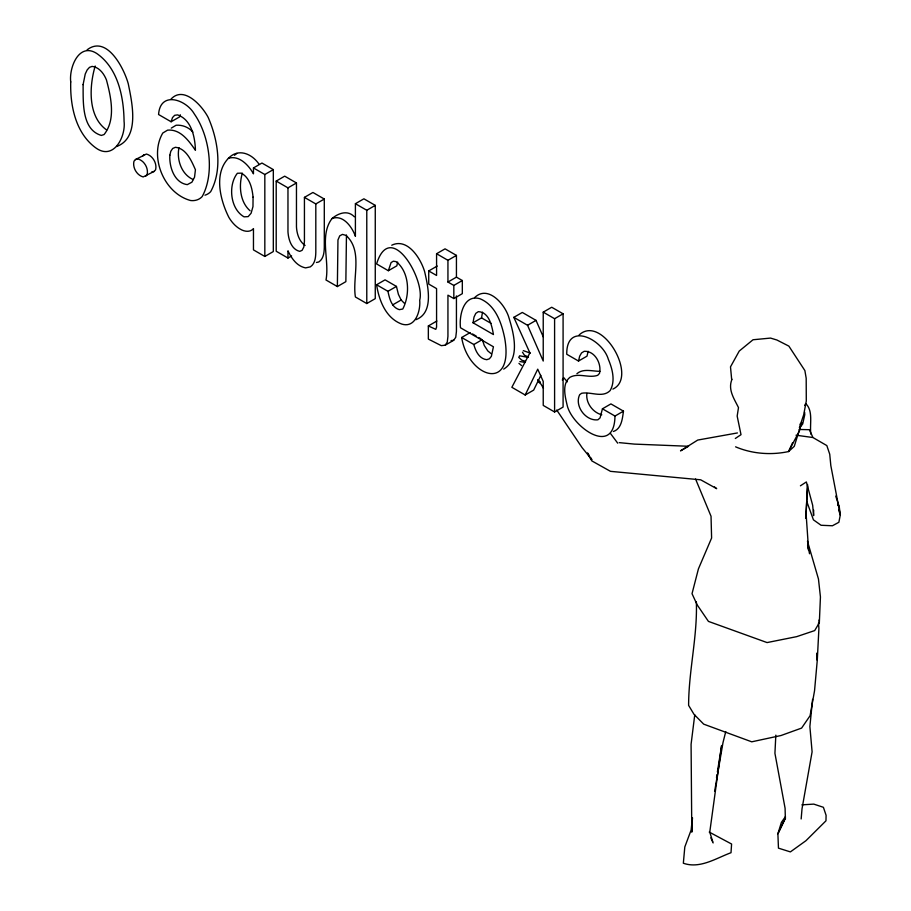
<?xml version="1.0" encoding="UTF-8"?>
<svg xmlns="http://www.w3.org/2000/svg" width="911" height="911" viewBox="0 0 911 911"><rect width="100%" height="100%" fill="white"/><g stroke="black" fill="none" stroke-linecap="round" stroke-linejoin="round"><path stroke-width="1.37" d="M813.648 510.058L813.603 515.66L812.669 505.275L806.36 481.953L800.416 485.814M696.357 601.909C697.519 636.687 688.648 670.803 688.614 705.376L694 714.315L703.702 724.154L751.734 741.816L781.057 735.507L801.6 728.094L810.073 715.739L814.536 690.789L817.292 660.076L818.909 628.442L818.488 623.022M695.571 479.027L711.035 516.264L711.605 538.025L698.43 568.863L692.03 593.676L697.2 604.904L708.428 621.393L767.073 642.574L796.704 636.641L814.696 630.583L819.331 622.725L820.435 596.967L818.454 578.986L807.465 541.236M775.83 735.143L774.931 753.317L785.088 808.285L785.339 818.067L777.892 833.77L778.461 848.152L790.384 851.899L805.962 840.694L825.981 820.8L826.083 815.288L823.396 807.294L813.785 804.117L801.885 804.846M807.51 485.7L805.836 518.336L807.579 484.515M801.156 818.966L802.022 808.774L812.1 751.826L809.879 726.511L812.589 699.341M346.453 235.027L345.861 281.658L337.366 286.566L326.001 279.996C329.736 260.671 319.089 235.494 331.968 218.594C338.3 213.151 347.774 209.712 354.345 216.807M586.878 393.393C585.614 402.81 592.742 412.501 601.807 414.801M694.751 714.85L691.085 744.264L691.791 832.142L692.44 817.771L691.13 830.035L684.81 846.957L683.341 863.229C699.933 869.083 715.978 858.264 731.009 852.707L731.59 844.03L709.236 832.085M623.466 411.146L614.982 416.054C614.378 457.584 571.835 426.416 567.143 405.19C565.105 396.444 561.78 383.975 569.887 377.336C578.565 372.474 588.779 378.486 597.73 375.298L599.495 373.373C601.841 363.888 594.963 350.667 584.179 351.316L581.548 352.944L579.669 356.19L578.508 361.041L566.744 354.254C566.312 320.866 602.592 339.279 608.309 359.23C612.397 368.818 615.631 380.957 610.154 390.568C602.524 398.301 590.897 391.457 581.651 393.267L579.692 394.657C574.158 405.85 585.762 421.394 597.923 419.789L600.076 417.864L602.433 408.811L610.917 403.903L623.466 411.146C622.429 418.377 621.632 428.796 613.399 431.484M716.501 777.538L716.957 774.76M717.401 771.97L721.626 745.494L709.76 832.13L713.142 842.96M473.037 322.779L474.016 317.096L475.781 313.384L478.332 311.664C489.139 311.983 491.929 326.024 493.432 334.553L473.037 322.779L481.532 317.882L482.511 312.2M714.611 791.42L723.004 742.556L725.76 731.59M731.988 379.272C727.65 389.589 734.141 398.722 738.491 407.604L737.17 416.088L741.007 434.672L735.314 438.487M376.585 284.756C378.976 300.277 385.786 318.235 401.819 324.088C415.621 328.404 420.677 310.605 419.709 300.152C425.266 279.677 390.455 218.97 376.585 263.928L388.348 270.715L391.092 262.573L393.347 261.206L396.183 261.662C409.597 272.104 410.189 294.982 402.753 309.034L399.325 309.649C391.457 307.371 389.441 298.307 387.949 291.315L376.585 284.756L385.068 279.848L396.444 286.418L398.403 294.344L401.147 300.004L404.188 303.112M397.64 262.083L396.832 265.818L388.348 270.715M588.153 351.282L587.003 356.144L578.508 361.041M178.977 147.696C176.472 159.562 181.505 174.57 193.257 179.547M242.349 173.181C238.671 185.457 239.809 201.878 250.092 210.783M171.12 121.767L172.498 117.599L174.65 115.31L177.588 114.888C191.617 119.74 195.045 137.265 195.432 150.281C188.907 140.977 180.56 128.929 167.59 130.136L162.784 133.029C148.835 156.738 164.071 193.565 190.729 200.545A36.873 21.295 60 0 0 202.196 196.548C215.019 173.09 209.53 135.739 194.35 114.012C186.026 99.447 160.245 90.565 158.571 114.513L171.12 121.767L179.615 116.859L180.298 114.775M792.57 442.757L788.596 451.549C771.116 455.329 752.053 453.849 735.587 446.834M799.368 427.68L803.696 414.767L806.292 401.034L806.189 378.259L804.88 370.583L788.869 346.123L776.878 339.997L770.535 338.083L753.033 339.757L739.242 351.054L730.497 366.86L731.658 379.409M95.188 66.025C89.267 85.976 87.49 116.528 106.678 129.988M785.555 817.953L777.892 833.77L781.41 822.371L785.476 816.563M513.815 317.347L529.895 352.887L511.857 387.3L525.191 394.998L537.729 369.194L543.229 381.413L543.229 405.406L554.594 411.977L563.089 407.08L563.089 313.805L551.713 307.246L543.229 312.143L543.229 361.041L527.537 325.273L513.815 317.347L522.31 312.45L536.032 320.376L543.309 336.979M540.849 375.355L533.675 390.102L525.191 394.998M804.72 405.497L805.666 403.562C813.569 410.872 809.458 424.526 810.858 434.091M562.315 380.024L563.715 377.598L567.314 381.868M445.194 345.201L447.255 342.194L447.939 336.364L447.939 295.164L453.826 298.557L462.321 293.661L462.321 280.531L456.434 277.138L447.939 282.034L447.939 260.307L436.574 253.736L436.574 275.475L428.728 270.943L428.728 284.073L436.574 288.605L436.574 327.083L435.788 329.349L428.341 325.956L428.341 339.086L441.277 345.645L445.194 345.201L453.689 340.293L455.751 337.298L456.434 331.467L456.434 295.95M170.835 99.299C183.692 85.042 202.162 105.847 208.163 117.405C218.025 139.804 222.774 169.492 210.68 191.652A36.873 21.295 60 0 1 204.964 195.182M135.443 159.562L133.974 161.213C132.368 167.567 136.832 175.288 143.186 176.939L154.13 171.416L155.599 169.776C157.204 163.411 152.729 155.69 146.386 154.039L135.443 159.562L137.891 158.947C144.245 160.598 148.709 168.319 147.104 174.673L145.635 176.324M142.458 156.305L143.927 154.665M474.517 297.726C488.023 284.186 505.389 304.798 508.976 317.882C513.758 333.449 520.477 358.786 503.703 369.114M579.134 334.963C602.069 313.703 638.691 377.359 612.887 389.077M576.891 373.715C583.222 368.158 592.446 371.358 599.939 371.312M87.08 49.854C106.86 34.595 124.147 68.519 128.292 83.892C132.049 102.579 140.135 137.846 116.619 146.5M228.433 158.298C213.538 173.58 220.257 200.386 228.957 217.524A22.411 12.936 60 0 0 240.128 229.06C244.159 231.553 250.024 232.692 253.463 228.615L253.463 249.887L264.828 256.458L273.323 251.55L273.323 169.605L261.958 163.035L253.463 167.943L253.463 173.83C248.726 165.278 239.194 154.95 228.433 158.298C238.409 147.787 252.028 153.857 258.963 164.082M234.412 155.291L236.928 153.401M171.279 128.121L176.085 125.24C182.439 124.773 188.691 127.255 192.893 132.061M253.463 167.943L264.828 174.502L273.323 169.605M291.611 255.945L287.967 258.041L276.204 251.254L276.204 181.073L284.699 176.165L296.462 182.963L296.462 226.873C296.838 233.797 299.161 241.313 305.083 245.446M276.204 181.073L287.967 187.86L296.462 182.963M287.967 187.86L287.967 231.781C288.445 239.388 291.349 249.352 299.73 251.368L302.088 250.343L303.841 246.949L304.433 241.29L304.433 197.368L312.928 192.472L324.293 199.031L324.293 247.485C324.157 252.666 323.553 258.849 318.804 261.969L316.459 262.482M304.433 197.368L315.81 203.939L324.293 199.031M331.968 218.594C343.037 214.153 352.238 227.181 355.404 236.302L355.404 203.711L363.899 198.803L375.264 205.374L375.264 298.637L366.78 303.545L355.404 296.975C352.204 277.422 363.102 250.73 345.998 235.402L342.468 234.389L339.723 235.858L337.958 239.935L337.366 286.566M355.404 203.711L366.78 210.27L375.264 205.374M436.574 253.736L445.058 248.84L456.434 255.399L456.434 277.138M387.949 291.315L396.444 286.418M428.728 270.943L437.223 266.046M447.939 260.307L456.434 255.399M392.652 304.9L401.147 300.004M447.939 282.034L453.826 285.428L462.321 280.531M428.341 325.956L436.825 321.048M461.672 337.503L473.822 344.517C475.553 351.031 479.232 358.832 486.759 359.686L489.389 358.797L491.371 356.349L493.432 346.784L460.488 327.766C459.007 315.798 463.494 294.048 479.824 298.683C495.527 304.991 501.608 322.95 504.705 338.232C514.396 392.892 468.072 377.518 461.672 337.503L470.156 332.595M473.822 344.517L482.318 339.609M527.537 325.273L536.032 320.376M543.229 312.143L554.594 318.713L563.089 313.805M391.741 245.218C407.593 237.475 420.905 258.656 424.674 271.82C428.079 286.544 434.08 312.803 415.963 319.67M151.67 172.042L154.13 171.416M737.409 432.941L697.735 440.059L680.517 450.854L688.522 446.276L634.341 444.101L619.252 442.632M451.07 340.6L453.689 340.293M799.186 429.468L809.321 429.707L812.658 436.825M519.896 361.542L525.203 362.43M796.032 435.207L812.908 437.519L826.824 445.581L829.727 454.202L830.832 465.635L840.284 515.068L838.872 522.276L832.438 525.761L821.073 525.271L813.432 519.839L806.827 501.631M528.164 357.397L519.646 355.802L518.78 357.408L521.878 360.255L525.51 361.291M523.313 350.633L530.339 353.115M527.811 356.77L524.417 355.199L522.458 352.181M481.532 317.882L491.12 323.416M602.433 408.811L614.982 416.054M472.593 333.995L476.237 336.102M478.662 337.514L481.099 338.915M714.475 486.941L716.684 488.672L700.684 479.812L610.484 471.34L591.854 460.92L587.584 453.541M491.04 353.593L487.806 350.929L484.276 345.497L482.705 340.794M518.94 363.375L521.604 365.607M538.492 381.914L541.009 384.135L543.457 388.291M537.752 379.978L540.257 382.392L537.877 380.046M837.71 505.081L839.259 506.698L840.284 515.068L838.61 509.67M617.726 443.19L610.336 433.294M556.735 410.041L582.083 447.643L591.877 459.668L590.453 457.413M800.086 424.036L801.247 425.847L802.716 423.877L804.766 414.733L804.595 412.136M587.595 452.915L589.03 455.17M710.853 837.847L712.573 841.684M835.717 496.108L839.259 506.698M807.647 544.368L809.537 553.74M807.579 545.029L808.615 550.301L806.076 513.497M819.057 619.992L819.331 622.725M554.594 318.713L554.594 411.977M453.826 285.428L453.826 298.557M366.78 210.27L366.78 303.545M315.81 203.939L315.81 252.381C315.673 257.562 315.058 263.746 310.321 266.866L305.606 267.891C296.872 266.206 291.486 258.337 287.967 250.798L287.967 258.041M264.828 174.502L264.828 256.458M70.739 81.922C70.01 105.87 75.772 133.974 96.623 148.47C114.137 160.188 125.912 136.183 124.067 121.311C123.748 96.862 118.054 68.154 96.623 53.396C78.858 42.077 68.917 67.824 70.739 81.922M169.845 155.212C169.093 166.702 174.308 182.895 187.29 184.637L191.902 182.2L194.544 177.167L195.432 169.753C191.481 160.94 186.379 148.459 175.413 147.297L172.691 148.47L170.801 151.294L169.845 155.212M253.064 197.14L252.973 206.592L251.106 213.22L248.168 216.613L244.057 216.841C230.119 208.892 227.921 185.047 237.384 173.261L241.313 173.147C249.887 177.827 252.153 188.201 253.064 197.14M83.095 84.632C83.334 101.269 81.273 129.499 101.326 135.432L104.07 134.555C116.05 119.603 110.983 96.965 106.428 79.883C103.945 73.677 99.219 67.163 92.091 66.401L89.472 67.368L87.183 69.908L85.247 73.996L83.095 84.632M801.646 422.658L799.3 431.21L788.596 451.549L794.267 446.344L801.646 422.658M817.292 660.076L817.213 653.039L817.292 660.076"/></g></svg>
